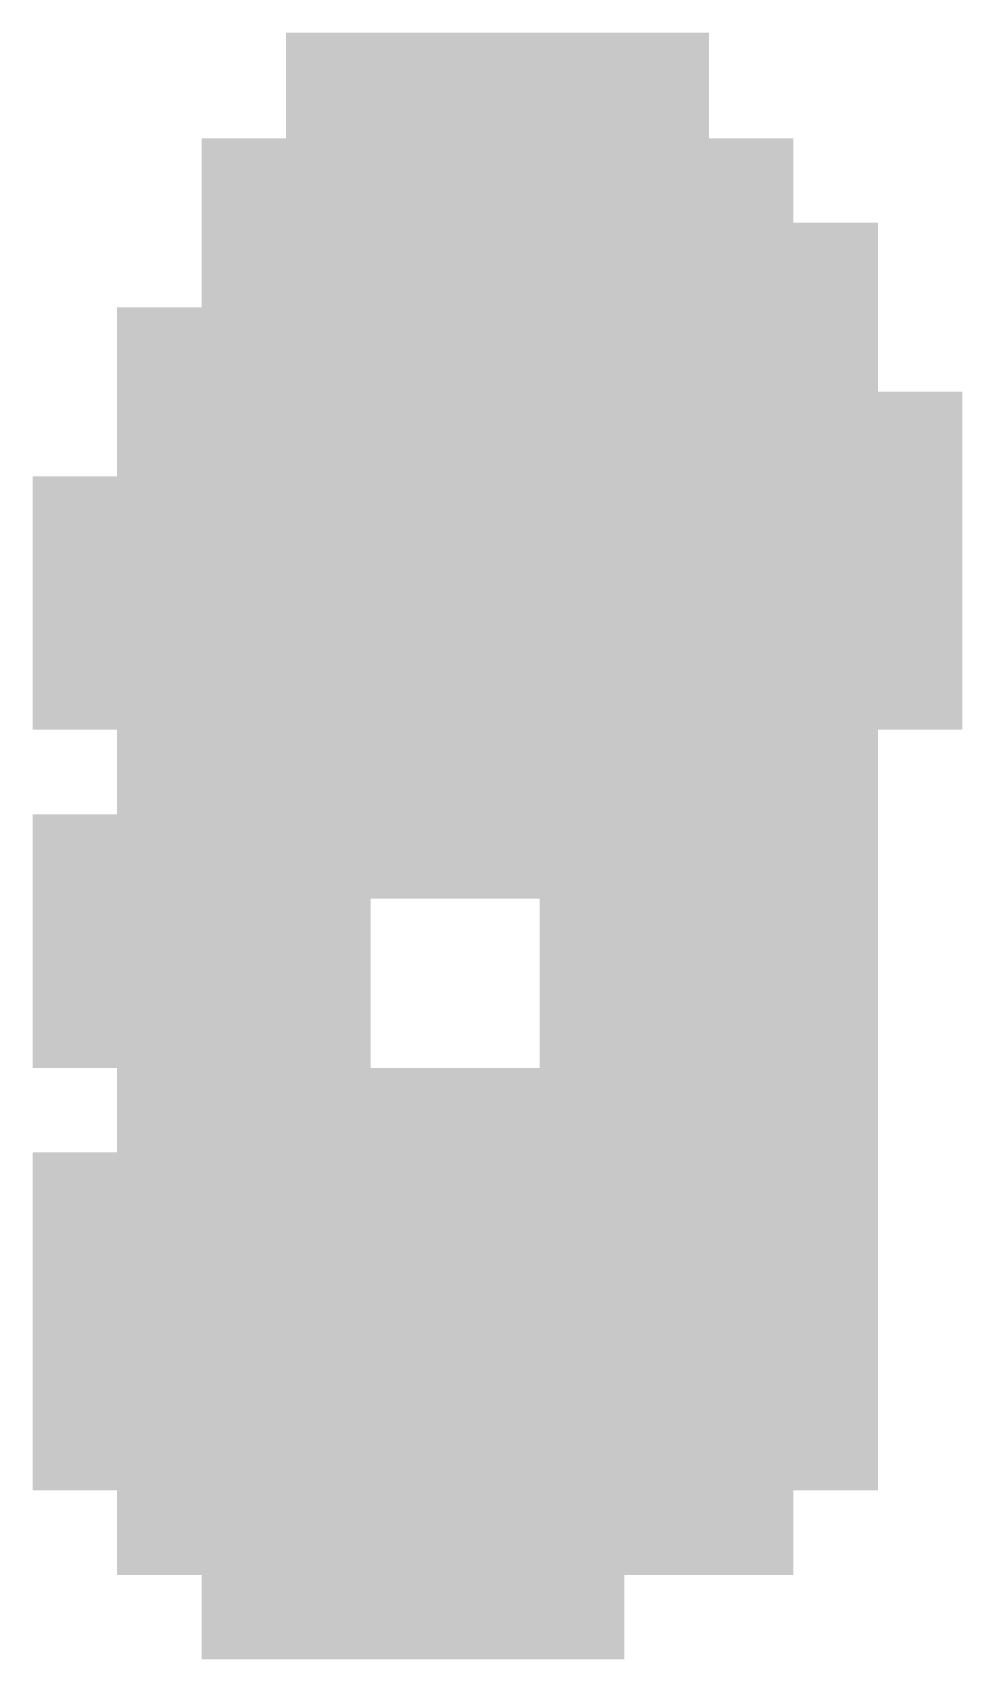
# Model space of a CAD drawing. Header units: metres. Extents: x -0.2 to 72.6, y -0.2 to 14.2.
# Drawn here: x 59.45 to 61.65, y 10.4 to 14.25 of the extents above; entities that cross this region are included whole.
import ezdxf

# ---------------------------------------------------------------- set-up
doc = ezdxf.new("R2010")
doc.units = ezdxf.units.M

msp = doc.modelspace()

# ---------------------------------------------------------------- hatches: boundary and pattern name
at = {"true_color": 0xff0000}
h = msp.add_hatch(color=7, dxfattribs=at)
h.dxf.hatch_style = 1
h.paths.add_polyline_path([(60.05, 14), (60.25, 14), (60.25, 14.25), (60.05, 14.25)])
h = msp.add_hatch(color=7, dxfattribs=at)
h.dxf.hatch_style = 1
h.paths.add_polyline_path([(60.25, 14), (60.45, 14), (60.45, 14.25), (60.25, 14.25)])
h = msp.add_hatch(color=7, dxfattribs=at)
h.dxf.hatch_style = 1
h.paths.add_polyline_path([(60.45, 14), (60.65, 14), (60.65, 14.25), (60.45, 14.25)])
h = msp.add_hatch(color=7, dxfattribs=at)
h.dxf.hatch_style = 1
h.paths.add_polyline_path([(60.65, 14), (60.85, 14), (60.85, 14.25), (60.65, 14.25)])
h = msp.add_hatch(color=7, dxfattribs=at)
h.dxf.hatch_style = 1
h.paths.add_polyline_path([(60.85, 14), (61.05, 14), (61.05, 14.25), (60.85, 14.25)])
h = msp.add_hatch(color=7, dxfattribs=at)
h.dxf.hatch_style = 1
h.paths.add_polyline_path([(59.85, 13.8), (60.05, 13.8), (60.05, 14), (59.85, 14)])
h = msp.add_hatch(color=7, dxfattribs=at)
h.dxf.hatch_style = 1
h.paths.add_polyline_path([(60.05, 13.8), (60.25, 13.8), (60.25, 14), (60.05, 14)])
h = msp.add_hatch(color=7, dxfattribs=at)
h.dxf.hatch_style = 1
h.paths.add_polyline_path([(60.25, 13.8), (60.45, 13.8), (60.45, 14), (60.25, 14)])
h = msp.add_hatch(color=7, dxfattribs=at)
h.dxf.hatch_style = 1
h.paths.add_polyline_path([(60.45, 13.8), (60.65, 13.8), (60.65, 14), (60.45, 14)])
h = msp.add_hatch(color=7, dxfattribs=at)
h.dxf.hatch_style = 1
h.paths.add_polyline_path([(60.65, 13.8), (60.85, 13.8), (60.85, 14), (60.65, 14)])
h = msp.add_hatch(color=7, dxfattribs=at)
h.dxf.hatch_style = 1
h.paths.add_polyline_path([(60.85, 13.8), (61.05, 13.8), (61.05, 14), (60.85, 14)])
h = msp.add_hatch(color=7, dxfattribs=at)
h.dxf.hatch_style = 1
h.paths.add_polyline_path([(61.05, 13.8), (61.25, 13.8), (61.25, 14), (61.05, 14)])
h = msp.add_hatch(color=7, dxfattribs=at)
h.dxf.hatch_style = 1
h.paths.add_polyline_path([(59.85, 13.6), (60.05, 13.6), (60.05, 13.8), (59.85, 13.8)])
h = msp.add_hatch(color=7, dxfattribs=at)
h.dxf.hatch_style = 1
h.paths.add_polyline_path([(60.05, 13.6), (60.25, 13.6), (60.25, 13.8), (60.05, 13.8)])
h = msp.add_hatch(color=7, dxfattribs=at)
h.dxf.hatch_style = 1
h.paths.add_polyline_path([(60.25, 13.6), (60.45, 13.6), (60.45, 13.8), (60.25, 13.8)])
h = msp.add_hatch(color=7, dxfattribs=at)
h.dxf.hatch_style = 1
h.paths.add_polyline_path([(60.45, 13.6), (60.65, 13.6), (60.65, 13.8), (60.45, 13.8)])
h = msp.add_hatch(color=7, dxfattribs=at)
h.dxf.hatch_style = 1
h.paths.add_polyline_path([(60.65, 13.6), (60.85, 13.6), (60.85, 13.8), (60.65, 13.8)])
h = msp.add_hatch(color=7, dxfattribs=at)
h.dxf.hatch_style = 1
h.paths.add_polyline_path([(60.85, 13.6), (61.05, 13.6), (61.05, 13.8), (60.85, 13.8)])
h = msp.add_hatch(color=7, dxfattribs=at)
h.dxf.hatch_style = 1
h.paths.add_polyline_path([(61.05, 13.6), (61.25, 13.6), (61.25, 13.8), (61.05, 13.8)])
h = msp.add_hatch(color=7, dxfattribs=at)
h.dxf.hatch_style = 1
h.paths.add_polyline_path([(61.25, 13.6), (61.45, 13.6), (61.45, 13.8), (61.25, 13.8)])
h = msp.add_hatch(color=7, dxfattribs=at)
h.dxf.hatch_style = 1
h.paths.add_polyline_path([(59.65, 13.4), (59.85, 13.4), (59.85, 13.6), (59.65, 13.6)])
h = msp.add_hatch(color=7, dxfattribs=at)
h.dxf.hatch_style = 1
h.paths.add_polyline_path([(59.85, 13.4), (60.05, 13.4), (60.05, 13.6), (59.85, 13.6)])
h = msp.add_hatch(color=7, dxfattribs=at)
h.dxf.hatch_style = 1
h.paths.add_polyline_path([(60.05, 13.4), (60.25, 13.4), (60.25, 13.6), (60.05, 13.6)])
h = msp.add_hatch(color=7, dxfattribs=at)
h.dxf.hatch_style = 1
h.paths.add_polyline_path([(60.25, 13.4), (60.45, 13.4), (60.45, 13.6), (60.25, 13.6)])
h = msp.add_hatch(color=7, dxfattribs=at)
h.dxf.hatch_style = 1
h.paths.add_polyline_path([(60.45, 13.4), (60.65, 13.4), (60.65, 13.6), (60.45, 13.6)])
h = msp.add_hatch(color=7, dxfattribs=at)
h.dxf.hatch_style = 1
h.paths.add_polyline_path([(60.65, 13.4), (60.85, 13.4), (60.85, 13.6), (60.65, 13.6)])
h = msp.add_hatch(color=7, dxfattribs=at)
h.dxf.hatch_style = 1
h.paths.add_polyline_path([(60.85, 13.4), (61.05, 13.4), (61.05, 13.6), (60.85, 13.6)])
h = msp.add_hatch(color=7, dxfattribs=at)
h.dxf.hatch_style = 1
h.paths.add_polyline_path([(61.05, 13.4), (61.25, 13.4), (61.25, 13.6), (61.05, 13.6)])
h = msp.add_hatch(color=7, dxfattribs=at)
h.dxf.hatch_style = 1
h.paths.add_polyline_path([(61.25, 13.4), (61.45, 13.4), (61.45, 13.6), (61.25, 13.6)])
h = msp.add_hatch(color=7, dxfattribs=at)
h.dxf.hatch_style = 1
h.paths.add_polyline_path([(59.65, 13.2), (59.85, 13.2), (59.85, 13.4), (59.65, 13.4)])
h = msp.add_hatch(color=7, dxfattribs=at)
h.dxf.hatch_style = 1
h.paths.add_polyline_path([(59.85, 13.2), (60.05, 13.2), (60.05, 13.4), (59.85, 13.4)])
h = msp.add_hatch(color=7, dxfattribs=at)
h.dxf.hatch_style = 1
h.paths.add_polyline_path([(60.05, 13.2), (60.25, 13.2), (60.25, 13.4), (60.05, 13.4)])
at = {"true_color": 0x00ff00}
h = msp.add_hatch(color=7, dxfattribs=at)
h.dxf.hatch_style = 1
h.paths.add_polyline_path([(60.25, 13.2), (60.45, 13.2), (60.45, 13.4), (60.25, 13.4)])
h = msp.add_hatch(color=7, dxfattribs=at)
h.dxf.hatch_style = 1
h.paths.add_polyline_path([(60.45, 13.2), (60.65, 13.2), (60.65, 13.4), (60.45, 13.4)])
h = msp.add_hatch(color=7, dxfattribs=at)
h.dxf.hatch_style = 1
h.paths.add_polyline_path([(60.65, 13.2), (60.85, 13.2), (60.85, 13.4), (60.65, 13.4)])
at = {"true_color": 0xff0000}
h = msp.add_hatch(color=7, dxfattribs=at)
h.dxf.hatch_style = 1
h.paths.add_polyline_path([(60.85, 13.2), (61.05, 13.2), (61.05, 13.4), (60.85, 13.4)])
h = msp.add_hatch(color=7, dxfattribs=at)
h.dxf.hatch_style = 1
h.paths.add_polyline_path([(61.05, 13.2), (61.25, 13.2), (61.25, 13.4), (61.05, 13.4)])
h = msp.add_hatch(color=7, dxfattribs=at)
h.dxf.hatch_style = 1
h.paths.add_polyline_path([(61.25, 13.2), (61.45, 13.2), (61.45, 13.4), (61.25, 13.4)])
h = msp.add_hatch(color=7, dxfattribs=at)
h.dxf.hatch_style = 1
h.paths.add_polyline_path([(61.45, 13.2), (61.65, 13.2), (61.65, 13.4), (61.45, 13.4)])
h = msp.add_hatch(color=7, dxfattribs=at)
h.dxf.hatch_style = 1
h.paths.add_polyline_path([(59.45, 13), (59.65, 13), (59.65, 13.2), (59.45, 13.2)])
h = msp.add_hatch(color=7, dxfattribs=at)
h.dxf.hatch_style = 1
h.paths.add_polyline_path([(59.65, 13), (59.85, 13), (59.85, 13.2), (59.65, 13.2)])
h = msp.add_hatch(color=7, dxfattribs=at)
h.dxf.hatch_style = 1
h.paths.add_polyline_path([(59.85, 13), (60.05, 13), (60.05, 13.2), (59.85, 13.2)])
at = {"true_color": 0x00ff00}
h = msp.add_hatch(color=7, dxfattribs=at)
h.dxf.hatch_style = 1
h.paths.add_polyline_path([(60.05, 13), (60.25, 13), (60.25, 13.2), (60.05, 13.2)])
h = msp.add_hatch(color=7, dxfattribs=at)
h.dxf.hatch_style = 1
h.paths.add_polyline_path([(60.25, 13), (60.45, 13), (60.45, 13.2), (60.25, 13.2)])
h = msp.add_hatch(color=7, dxfattribs=at)
h.dxf.hatch_style = 1
h.paths.add_polyline_path([(60.45, 13), (60.65, 13), (60.65, 13.2), (60.45, 13.2)])
h = msp.add_hatch(color=7, dxfattribs=at)
h.dxf.hatch_style = 1
h.paths.add_polyline_path([(60.65, 13), (60.85, 13), (60.85, 13.2), (60.65, 13.2)])
h = msp.add_hatch(color=7, dxfattribs=at)
h.dxf.hatch_style = 1
h.paths.add_polyline_path([(60.85, 13), (61.05, 13), (61.05, 13.2), (60.85, 13.2)])
at = {"true_color": 0xff0000}
h = msp.add_hatch(color=7, dxfattribs=at)
h.dxf.hatch_style = 1
h.paths.add_polyline_path([(61.05, 13), (61.25, 13), (61.25, 13.2), (61.05, 13.2)])
h = msp.add_hatch(color=7, dxfattribs=at)
h.dxf.hatch_style = 1
h.paths.add_polyline_path([(61.25, 13), (61.45, 13), (61.45, 13.2), (61.25, 13.2)])
h = msp.add_hatch(color=7, dxfattribs=at)
h.dxf.hatch_style = 1
h.paths.add_polyline_path([(61.45, 13), (61.65, 13), (61.65, 13.2), (61.45, 13.2)])
h = msp.add_hatch(color=7, dxfattribs=at)
h.dxf.hatch_style = 1
h.paths.add_polyline_path([(59.45, 12.8), (59.65, 12.8), (59.65, 13), (59.45, 13)])
h = msp.add_hatch(color=7, dxfattribs=at)
h.dxf.hatch_style = 1
h.paths.add_polyline_path([(59.65, 12.8), (59.85, 12.8), (59.85, 13), (59.65, 13)])
at = {"true_color": 0x00ff00}
h = msp.add_hatch(color=7, dxfattribs=at)
h.dxf.hatch_style = 1
h.paths.add_polyline_path([(59.85, 12.8), (60.05, 12.8), (60.05, 13), (59.85, 13)])
h = msp.add_hatch(color=7, dxfattribs=at)
h.dxf.hatch_style = 1
h.paths.add_polyline_path([(60.05, 12.8), (60.25, 12.8), (60.25, 13), (60.05, 13)])
h = msp.add_hatch(color=7, dxfattribs=at)
h.dxf.hatch_style = 1
h.paths.add_polyline_path([(60.25, 12.8), (60.45, 12.8), (60.45, 13), (60.25, 13)])
h = msp.add_hatch(color=7, dxfattribs=at)
h.dxf.hatch_style = 1
h.paths.add_polyline_path([(60.45, 12.8), (60.65, 12.8), (60.65, 13), (60.45, 13)])
h = msp.add_hatch(color=7, dxfattribs=at)
h.dxf.hatch_style = 1
h.paths.add_polyline_path([(60.65, 12.8), (60.85, 12.8), (60.85, 13), (60.65, 13)])
h = msp.add_hatch(color=7, dxfattribs=at)
h.dxf.hatch_style = 1
h.paths.add_polyline_path([(60.85, 12.8), (61.05, 12.8), (61.05, 13), (60.85, 13)])
h = msp.add_hatch(color=7, dxfattribs=at)
h.dxf.hatch_style = 1
h.paths.add_polyline_path([(61.05, 12.8), (61.25, 12.8), (61.25, 13), (61.05, 13)])
at = {"true_color": 0xff0000}
h = msp.add_hatch(color=7, dxfattribs=at)
h.dxf.hatch_style = 1
h.paths.add_polyline_path([(61.25, 12.8), (61.45, 12.8), (61.45, 13), (61.25, 13)])
h = msp.add_hatch(color=7, dxfattribs=at)
h.dxf.hatch_style = 1
h.paths.add_polyline_path([(61.45, 12.8), (61.65, 12.8), (61.65, 13), (61.45, 13)])
h = msp.add_hatch(color=7, dxfattribs=at)
h.dxf.hatch_style = 1
h.paths.add_polyline_path([(59.45, 12.6), (59.65, 12.6), (59.65, 12.8), (59.45, 12.8)])
h = msp.add_hatch(color=7, dxfattribs=at)
h.dxf.hatch_style = 1
h.paths.add_polyline_path([(59.65, 12.6), (59.85, 12.6), (59.85, 12.8), (59.65, 12.8)])
at = {"true_color": 0x00ff00}
h = msp.add_hatch(color=7, dxfattribs=at)
h.dxf.hatch_style = 1
h.paths.add_polyline_path([(59.85, 12.6), (60.05, 12.6), (60.05, 12.8), (59.85, 12.8)])
at = {"true_color": 0x0000ff}
h = msp.add_hatch(color=7, dxfattribs=at)
h.dxf.hatch_style = 1
h.paths.add_polyline_path([(60.05, 12.6), (60.25, 12.6), (60.25, 12.8), (60.05, 12.8)])
at = {"true_color": 0x00ff00}
h = msp.add_hatch(color=7, dxfattribs=at)
h.dxf.hatch_style = 1
h.paths.add_polyline_path([(60.25, 12.6), (60.45, 12.6), (60.45, 12.8), (60.25, 12.8)])
h = msp.add_hatch(color=7, dxfattribs=at)
h.dxf.hatch_style = 1
h.paths.add_polyline_path([(60.45, 12.6), (60.65, 12.6), (60.65, 12.8), (60.45, 12.8)])
at = {"true_color": 0xffff00}
h = msp.add_hatch(color=7, dxfattribs=at)
h.dxf.hatch_style = 1
h.paths.add_polyline_path([(60.65, 12.6), (60.85, 12.6), (60.85, 12.8), (60.65, 12.8)])
h = msp.add_hatch(color=7, dxfattribs=at)
h.dxf.hatch_style = 1
h.paths.add_polyline_path([(60.85, 12.6), (61.05, 12.6), (61.05, 12.8), (60.85, 12.8)])
at = {"true_color": 0x00ff00}
h = msp.add_hatch(color=7, dxfattribs=at)
h.dxf.hatch_style = 1
h.paths.add_polyline_path([(61.05, 12.6), (61.25, 12.6), (61.25, 12.8), (61.05, 12.8)])
at = {"true_color": 0xff0000}
h = msp.add_hatch(color=7, dxfattribs=at)
h.dxf.hatch_style = 1
h.paths.add_polyline_path([(61.25, 12.6), (61.45, 12.6), (61.45, 12.8), (61.25, 12.8)])
h = msp.add_hatch(color=7, dxfattribs=at)
h.dxf.hatch_style = 1
h.paths.add_polyline_path([(61.45, 12.6), (61.65, 12.6), (61.65, 12.8), (61.45, 12.8)])
h = msp.add_hatch(color=7, dxfattribs=at)
h.dxf.hatch_style = 1
h.paths.add_polyline_path([(59.65, 12.4), (59.85, 12.4), (59.85, 12.6), (59.65, 12.6)])
at = {"true_color": 0xffff00}
h = msp.add_hatch(color=7, dxfattribs=at)
h.dxf.hatch_style = 1
h.paths.add_polyline_path([(59.85, 12.4), (60.05, 12.4), (60.05, 12.6), (59.85, 12.6)])
h = msp.add_hatch(color=7, dxfattribs=at)
h.dxf.hatch_style = 1
h.paths.add_polyline_path([(60.05, 12.4), (60.25, 12.4), (60.25, 12.6), (60.05, 12.6)])
at = {"true_color": 0xff0000}
h = msp.add_hatch(color=7, dxfattribs=at)
h.dxf.hatch_style = 1
h.paths.add_polyline_path([(60.25, 12.4), (60.45, 12.4), (60.45, 12.6), (60.25, 12.6)])
at = {"true_color": 0x00ff00}
h = msp.add_hatch(color=7, dxfattribs=at)
h.dxf.hatch_style = 1
h.paths.add_polyline_path([(60.45, 12.4), (60.65, 12.4), (60.65, 12.6), (60.45, 12.6)])
at = {"true_color": 0xffff00}
h = msp.add_hatch(color=7, dxfattribs=at)
h.dxf.hatch_style = 1
h.paths.add_polyline_path([(60.65, 12.4), (60.85, 12.4), (60.85, 12.6), (60.65, 12.6)])
h = msp.add_hatch(color=7, dxfattribs=at)
h.dxf.hatch_style = 1
h.paths.add_polyline_path([(60.85, 12.4), (61.05, 12.4), (61.05, 12.6), (60.85, 12.6)])
at = {"true_color": 0x00ff00}
h = msp.add_hatch(color=7, dxfattribs=at)
h.dxf.hatch_style = 1
h.paths.add_polyline_path([(61.05, 12.4), (61.25, 12.4), (61.25, 12.6), (61.05, 12.6)])
at = {"true_color": 0xff0000}
h = msp.add_hatch(color=7, dxfattribs=at)
h.dxf.hatch_style = 1
h.paths.add_polyline_path([(61.25, 12.4), (61.45, 12.4), (61.45, 12.6), (61.25, 12.6)])
h = msp.add_hatch(color=7, dxfattribs=at)
h.dxf.hatch_style = 1
h.paths.add_polyline_path([(59.45, 12.2), (59.65, 12.2), (59.65, 12.4), (59.45, 12.4)])
h = msp.add_hatch(color=7, dxfattribs=at)
h.dxf.hatch_style = 1
h.paths.add_polyline_path([(59.65, 12.2), (59.85, 12.2), (59.85, 12.4), (59.65, 12.4)])
at = {"true_color": 0x0000ff}
h = msp.add_hatch(color=7, dxfattribs=at)
h.dxf.hatch_style = 1
h.paths.add_polyline_path([(59.85, 12.2), (60.05, 12.2), (60.05, 12.4), (59.85, 12.4)])
at = {"true_color": 0xffff00}
h = msp.add_hatch(color=7, dxfattribs=at)
h.dxf.hatch_style = 1
h.paths.add_polyline_path([(60.05, 12.2), (60.25, 12.2), (60.25, 12.4), (60.05, 12.4)])
at = {"true_color": 0x00ff00}
h = msp.add_hatch(color=7, dxfattribs=at)
h.dxf.hatch_style = 1
h.paths.add_polyline_path([(60.25, 12.2), (60.45, 12.2), (60.45, 12.4), (60.25, 12.4)])
h = msp.add_hatch(color=7, dxfattribs=at)
h.dxf.hatch_style = 1
h.paths.add_polyline_path([(60.45, 12.2), (60.65, 12.2), (60.65, 12.4), (60.45, 12.4)])
at = {"true_color": 0xffff00}
h = msp.add_hatch(color=7, dxfattribs=at)
h.dxf.hatch_style = 1
h.paths.add_polyline_path([(60.65, 12.2), (60.85, 12.2), (60.85, 12.4), (60.65, 12.4)])
h = msp.add_hatch(color=7, dxfattribs=at)
h.dxf.hatch_style = 1
h.paths.add_polyline_path([(60.85, 12.2), (61.05, 12.2), (61.05, 12.4), (60.85, 12.4)])
at = {"true_color": 0x00ff00}
h = msp.add_hatch(color=7, dxfattribs=at)
h.dxf.hatch_style = 1
h.paths.add_polyline_path([(61.05, 12.2), (61.25, 12.2), (61.25, 12.4), (61.05, 12.4)])
at = {"true_color": 0xff0000}
h = msp.add_hatch(color=7, dxfattribs=at)
h.dxf.hatch_style = 1
h.paths.add_polyline_path([(61.25, 12.2), (61.45, 12.2), (61.45, 12.4), (61.25, 12.4)])
h = msp.add_hatch(color=7, dxfattribs=at)
h.dxf.hatch_style = 1
h.paths.add_polyline_path([(59.45, 12), (59.65, 12), (59.65, 12.2), (59.45, 12.2)])
h = msp.add_hatch(color=7, dxfattribs=at)
h.dxf.hatch_style = 1
h.paths.add_polyline_path([(59.65, 12), (59.85, 12), (59.85, 12.2), (59.65, 12.2)])
h = msp.add_hatch(color=7, dxfattribs=at)
h.dxf.hatch_style = 1
h.paths.add_polyline_path([(59.85, 12), (60.05, 12), (60.05, 12.2), (59.85, 12.2)])
h = msp.add_hatch(color=7, dxfattribs=at)
h.dxf.hatch_style = 1
h.paths.add_polyline_path([(60.05, 12), (60.25, 12), (60.25, 12.2), (60.05, 12.2)])
h = msp.add_hatch(color=7, dxfattribs=at)
h.dxf.hatch_style = 1
h.paths.add_polyline_path([(60.65, 12), (60.85, 12), (60.85, 12.2), (60.65, 12.2)])
at = {"true_color": 0x00ff00}
h = msp.add_hatch(color=7, dxfattribs=at)
h.dxf.hatch_style = 1
h.paths.add_polyline_path([(60.85, 12), (61.05, 12), (61.05, 12.2), (60.85, 12.2)])
h = msp.add_hatch(color=7, dxfattribs=at)
h.dxf.hatch_style = 1
h.paths.add_polyline_path([(61.05, 12), (61.25, 12), (61.25, 12.2), (61.05, 12.2)])
at = {"true_color": 0xff0000}
h = msp.add_hatch(color=7, dxfattribs=at)
h.dxf.hatch_style = 1
h.paths.add_polyline_path([(61.25, 12), (61.45, 12), (61.45, 12.2), (61.25, 12.2)])
h = msp.add_hatch(color=7, dxfattribs=at)
h.dxf.hatch_style = 1
h.paths.add_polyline_path([(59.45, 11.8), (59.65, 11.8), (59.65, 12), (59.45, 12)])
h = msp.add_hatch(color=7, dxfattribs=at)
h.dxf.hatch_style = 1
h.paths.add_polyline_path([(59.65, 11.8), (59.85, 11.8), (59.85, 12), (59.65, 12)])
h = msp.add_hatch(color=7, dxfattribs=at)
h.dxf.hatch_style = 1
h.paths.add_polyline_path([(59.85, 11.8), (60.05, 11.8), (60.05, 12), (59.85, 12)])
h = msp.add_hatch(color=7, dxfattribs=at)
h.dxf.hatch_style = 1
h.paths.add_polyline_path([(60.05, 11.8), (60.25, 11.8), (60.25, 12), (60.05, 12)])
h = msp.add_hatch(color=7, dxfattribs=at)
h.dxf.hatch_style = 1
h.paths.add_polyline_path([(60.65, 11.8), (60.85, 11.8), (60.85, 12), (60.65, 12)])
at = {"true_color": 0x00ff00}
h = msp.add_hatch(color=7, dxfattribs=at)
h.dxf.hatch_style = 1
h.paths.add_polyline_path([(60.85, 11.8), (61.05, 11.8), (61.05, 12), (60.85, 12)])
h = msp.add_hatch(color=7, dxfattribs=at)
h.dxf.hatch_style = 1
h.paths.add_polyline_path([(61.05, 11.8), (61.25, 11.8), (61.25, 12), (61.05, 12)])
at = {"true_color": 0xff0000}
h = msp.add_hatch(color=7, dxfattribs=at)
h.dxf.hatch_style = 1
h.paths.add_polyline_path([(61.25, 11.8), (61.45, 11.8), (61.45, 12), (61.25, 12)])
h = msp.add_hatch(color=7, dxfattribs=at)
h.dxf.hatch_style = 1
h.paths.add_polyline_path([(59.65, 11.6), (59.85, 11.6), (59.85, 11.8), (59.65, 11.8)])
at = {"true_color": 0x00ff00}
h = msp.add_hatch(color=7, dxfattribs=at)
h.dxf.hatch_style = 1
h.paths.add_polyline_path([(59.85, 11.6), (60.05, 11.6), (60.05, 11.8), (59.85, 11.8)])
at = {"true_color": 0xffff00}
h = msp.add_hatch(color=7, dxfattribs=at)
h.dxf.hatch_style = 1
h.paths.add_polyline_path([(60.05, 11.6), (60.25, 11.6), (60.25, 11.8), (60.05, 11.8)])
at = {"true_color": 0x00ff00}
h = msp.add_hatch(color=7, dxfattribs=at)
h.dxf.hatch_style = 1
h.paths.add_polyline_path([(60.25, 11.6), (60.45, 11.6), (60.45, 11.8), (60.25, 11.8)])
h = msp.add_hatch(color=7, dxfattribs=at)
h.dxf.hatch_style = 1
h.paths.add_polyline_path([(60.45, 11.6), (60.65, 11.6), (60.65, 11.8), (60.45, 11.8)])
at = {"true_color": 0xffff00}
h = msp.add_hatch(color=7, dxfattribs=at)
h.dxf.hatch_style = 1
h.paths.add_polyline_path([(60.65, 11.6), (60.85, 11.6), (60.85, 11.8), (60.65, 11.8)])
h = msp.add_hatch(color=7, dxfattribs=at)
h.dxf.hatch_style = 1
h.paths.add_polyline_path([(60.85, 11.6), (61.05, 11.6), (61.05, 11.8), (60.85, 11.8)])
at = {"true_color": 0x00ff00}
h = msp.add_hatch(color=7, dxfattribs=at)
h.dxf.hatch_style = 1
h.paths.add_polyline_path([(61.05, 11.6), (61.25, 11.6), (61.25, 11.8), (61.05, 11.8)])
at = {"true_color": 0xff0000}
h = msp.add_hatch(color=7, dxfattribs=at)
h.dxf.hatch_style = 1
h.paths.add_polyline_path([(61.25, 11.6), (61.45, 11.6), (61.45, 11.8), (61.25, 11.8)])
h = msp.add_hatch(color=7, dxfattribs=at)
h.dxf.hatch_style = 1
h.paths.add_polyline_path([(59.45, 11.4), (59.65, 11.4), (59.65, 11.6), (59.45, 11.6)])
h = msp.add_hatch(color=7, dxfattribs=at)
h.dxf.hatch_style = 1
h.paths.add_polyline_path([(59.65, 11.4), (59.85, 11.4), (59.85, 11.6), (59.65, 11.6)])
at = {"true_color": 0xffff00}
h = msp.add_hatch(color=7, dxfattribs=at)
h.dxf.hatch_style = 1
h.paths.add_polyline_path([(59.85, 11.4), (60.05, 11.4), (60.05, 11.6), (59.85, 11.6)])
at = {"true_color": 0x0000ff}
h = msp.add_hatch(color=7, dxfattribs=at)
h.dxf.hatch_style = 1
h.paths.add_polyline_path([(60.05, 11.4), (60.25, 11.4), (60.25, 11.6), (60.05, 11.6)])
at = {"true_color": 0xff0000}
h = msp.add_hatch(color=7, dxfattribs=at)
h.dxf.hatch_style = 1
h.paths.add_polyline_path([(60.25, 11.4), (60.45, 11.4), (60.45, 11.6), (60.25, 11.6)])
h = msp.add_hatch(color=7, dxfattribs=at)
h.dxf.hatch_style = 1
h.paths.add_polyline_path([(60.45, 11.4), (60.65, 11.4), (60.65, 11.6), (60.45, 11.6)])
at = {"true_color": 0xffff00}
h = msp.add_hatch(color=7, dxfattribs=at)
h.dxf.hatch_style = 1
h.paths.add_polyline_path([(60.65, 11.4), (60.85, 11.4), (60.85, 11.6), (60.65, 11.6)])
h = msp.add_hatch(color=7, dxfattribs=at)
h.dxf.hatch_style = 1
h.paths.add_polyline_path([(60.85, 11.4), (61.05, 11.4), (61.05, 11.6), (60.85, 11.6)])
at = {"true_color": 0x00ff00}
h = msp.add_hatch(color=7, dxfattribs=at)
h.dxf.hatch_style = 1
h.paths.add_polyline_path([(61.05, 11.4), (61.25, 11.4), (61.25, 11.6), (61.05, 11.6)])
at = {"true_color": 0xff0000}
h = msp.add_hatch(color=7, dxfattribs=at)
h.dxf.hatch_style = 1
h.paths.add_polyline_path([(61.25, 11.4), (61.45, 11.4), (61.45, 11.6), (61.25, 11.6)])
h = msp.add_hatch(color=7, dxfattribs=at)
h.dxf.hatch_style = 1
h.paths.add_polyline_path([(59.45, 11.2), (59.65, 11.2), (59.65, 11.4), (59.45, 11.4)])
h = msp.add_hatch(color=7, dxfattribs=at)
h.dxf.hatch_style = 1
h.paths.add_polyline_path([(59.65, 11.2), (59.85, 11.2), (59.85, 11.4), (59.65, 11.4)])
at = {"true_color": 0x00ff00}
h = msp.add_hatch(color=7, dxfattribs=at)
h.dxf.hatch_style = 1
h.paths.add_polyline_path([(59.85, 11.2), (60.05, 11.2), (60.05, 11.4), (59.85, 11.4)])
h = msp.add_hatch(color=7, dxfattribs=at)
h.dxf.hatch_style = 1
h.paths.add_polyline_path([(60.05, 11.2), (60.25, 11.2), (60.25, 11.4), (60.05, 11.4)])
at = {"true_color": 0xff0000}
h = msp.add_hatch(color=7, dxfattribs=at)
h.dxf.hatch_style = 1
h.paths.add_polyline_path([(60.25, 11.2), (60.45, 11.2), (60.45, 11.4), (60.25, 11.4)])
at = {"true_color": 0x00ff00}
h = msp.add_hatch(color=7, dxfattribs=at)
h.dxf.hatch_style = 1
h.paths.add_polyline_path([(60.45, 11.2), (60.65, 11.2), (60.65, 11.4), (60.45, 11.4)])
at = {"true_color": 0x0000ff}
h = msp.add_hatch(color=7, dxfattribs=at)
h.dxf.hatch_style = 1
h.paths.add_polyline_path([(60.65, 11.2), (60.85, 11.2), (60.85, 11.4), (60.65, 11.4)])
h = msp.add_hatch(color=7, dxfattribs=at)
h.dxf.hatch_style = 1
h.paths.add_polyline_path([(60.85, 11.2), (61.05, 11.2), (61.05, 11.4), (60.85, 11.4)])
at = {"true_color": 0x00ff00}
h = msp.add_hatch(color=7, dxfattribs=at)
h.dxf.hatch_style = 1
h.paths.add_polyline_path([(61.05, 11.2), (61.25, 11.2), (61.25, 11.4), (61.05, 11.4)])
at = {"true_color": 0xff0000}
h = msp.add_hatch(color=7, dxfattribs=at)
h.dxf.hatch_style = 1
h.paths.add_polyline_path([(61.25, 11.2), (61.45, 11.2), (61.45, 11.4), (61.25, 11.4)])
h = msp.add_hatch(color=7, dxfattribs=at)
h.dxf.hatch_style = 1
h.paths.add_polyline_path([(59.45, 11), (59.65, 11), (59.65, 11.2), (59.45, 11.2)])
h = msp.add_hatch(color=7, dxfattribs=at)
h.dxf.hatch_style = 1
h.paths.add_polyline_path([(59.65, 11), (59.85, 11), (59.85, 11.2), (59.65, 11.2)])
h = msp.add_hatch(color=7, dxfattribs=at)
h.dxf.hatch_style = 1
h.paths.add_polyline_path([(59.85, 11), (60.05, 11), (60.05, 11.2), (59.85, 11.2)])
h = msp.add_hatch(color=7, dxfattribs=at)
h.dxf.hatch_style = 1
h.paths.add_polyline_path([(60.05, 11), (60.25, 11), (60.25, 11.2), (60.05, 11.2)])
h = msp.add_hatch(color=7, dxfattribs=at)
h.dxf.hatch_style = 1
h.paths.add_polyline_path([(60.25, 11), (60.45, 11), (60.45, 11.2), (60.25, 11.2)])
at = {"true_color": 0x00ff00}
h = msp.add_hatch(color=7, dxfattribs=at)
h.dxf.hatch_style = 1
h.paths.add_polyline_path([(60.45, 11), (60.65, 11), (60.65, 11.2), (60.45, 11.2)])
h = msp.add_hatch(color=7, dxfattribs=at)
h.dxf.hatch_style = 1
h.paths.add_polyline_path([(60.65, 11), (60.85, 11), (60.85, 11.2), (60.65, 11.2)])
h = msp.add_hatch(color=7, dxfattribs=at)
h.dxf.hatch_style = 1
h.paths.add_polyline_path([(60.85, 11), (61.05, 11), (61.05, 11.2), (60.85, 11.2)])
at = {"true_color": 0xff0000}
h = msp.add_hatch(color=7, dxfattribs=at)
h.dxf.hatch_style = 1
h.paths.add_polyline_path([(61.05, 11), (61.25, 11), (61.25, 11.2), (61.05, 11.2)])
h = msp.add_hatch(color=7, dxfattribs=at)
h.dxf.hatch_style = 1
h.paths.add_polyline_path([(61.25, 11), (61.45, 11), (61.45, 11.2), (61.25, 11.2)])
h = msp.add_hatch(color=7, dxfattribs=at)
h.dxf.hatch_style = 1
h.paths.add_polyline_path([(59.45, 10.8), (59.65, 10.8), (59.65, 11), (59.45, 11)])
h = msp.add_hatch(color=7, dxfattribs=at)
h.dxf.hatch_style = 1
h.paths.add_polyline_path([(59.65, 10.8), (59.85, 10.8), (59.85, 11), (59.65, 11)])
h = msp.add_hatch(color=7, dxfattribs=at)
h.dxf.hatch_style = 1
h.paths.add_polyline_path([(59.85, 10.8), (60.05, 10.8), (60.05, 11), (59.85, 11)])
h = msp.add_hatch(color=7, dxfattribs=at)
h.dxf.hatch_style = 1
h.paths.add_polyline_path([(60.05, 10.8), (60.25, 10.8), (60.25, 11), (60.05, 11)])
h = msp.add_hatch(color=7, dxfattribs=at)
h.dxf.hatch_style = 1
h.paths.add_polyline_path([(60.25, 10.8), (60.45, 10.8), (60.45, 11), (60.25, 11)])
h = msp.add_hatch(color=7, dxfattribs=at)
h.dxf.hatch_style = 1
h.paths.add_polyline_path([(60.45, 10.8), (60.65, 10.8), (60.65, 11), (60.45, 11)])
h = msp.add_hatch(color=7, dxfattribs=at)
h.dxf.hatch_style = 1
h.paths.add_polyline_path([(60.65, 10.8), (60.85, 10.8), (60.85, 11), (60.65, 11)])
h = msp.add_hatch(color=7, dxfattribs=at)
h.dxf.hatch_style = 1
h.paths.add_polyline_path([(60.85, 10.8), (61.05, 10.8), (61.05, 11), (60.85, 11)])
h = msp.add_hatch(color=7, dxfattribs=at)
h.dxf.hatch_style = 1
h.paths.add_polyline_path([(61.05, 10.8), (61.25, 10.8), (61.25, 11), (61.05, 11)])
h = msp.add_hatch(color=7, dxfattribs=at)
h.dxf.hatch_style = 1
h.paths.add_polyline_path([(61.25, 10.8), (61.45, 10.8), (61.45, 11), (61.25, 11)])
h = msp.add_hatch(color=7, dxfattribs=at)
h.dxf.hatch_style = 1
h.paths.add_polyline_path([(59.65, 10.6), (59.85, 10.6), (59.85, 10.8), (59.65, 10.8)])
h = msp.add_hatch(color=7, dxfattribs=at)
h.dxf.hatch_style = 1
h.paths.add_polyline_path([(59.85, 10.6), (60.05, 10.6), (60.05, 10.8), (59.85, 10.8)])
h = msp.add_hatch(color=7, dxfattribs=at)
h.dxf.hatch_style = 1
h.paths.add_polyline_path([(60.05, 10.6), (60.25, 10.6), (60.25, 10.8), (60.05, 10.8)])
h = msp.add_hatch(color=7, dxfattribs=at)
h.dxf.hatch_style = 1
h.paths.add_polyline_path([(60.25, 10.6), (60.45, 10.6), (60.45, 10.8), (60.25, 10.8)])
h = msp.add_hatch(color=7, dxfattribs=at)
h.dxf.hatch_style = 1
h.paths.add_polyline_path([(60.45, 10.6), (60.65, 10.6), (60.65, 10.8), (60.45, 10.8)])
h = msp.add_hatch(color=7, dxfattribs=at)
h.dxf.hatch_style = 1
h.paths.add_polyline_path([(60.65, 10.6), (60.85, 10.6), (60.85, 10.8), (60.65, 10.8)])
h = msp.add_hatch(color=7, dxfattribs=at)
h.dxf.hatch_style = 1
h.paths.add_polyline_path([(60.85, 10.6), (61.05, 10.6), (61.05, 10.8), (60.85, 10.8)])
h = msp.add_hatch(color=7, dxfattribs=at)
h.dxf.hatch_style = 1
h.paths.add_polyline_path([(61.05, 10.6), (61.25, 10.6), (61.25, 10.8), (61.05, 10.8)])
h = msp.add_hatch(color=7, dxfattribs=at)
h.dxf.hatch_style = 1
h.paths.add_polyline_path([(59.85, 10.4), (60.05, 10.4), (60.05, 10.6), (59.85, 10.6)])
h = msp.add_hatch(color=7, dxfattribs=at)
h.dxf.hatch_style = 1
h.paths.add_polyline_path([(60.05, 10.4), (60.25, 10.4), (60.25, 10.6), (60.05, 10.6)])
h = msp.add_hatch(color=7, dxfattribs=at)
h.dxf.hatch_style = 1
h.paths.add_polyline_path([(60.25, 10.4), (60.45, 10.4), (60.45, 10.6), (60.25, 10.6)])
h = msp.add_hatch(color=7, dxfattribs=at)
h.dxf.hatch_style = 1
h.paths.add_polyline_path([(60.45, 10.4), (60.65, 10.4), (60.65, 10.6), (60.45, 10.6)])
h = msp.add_hatch(color=7, dxfattribs=at)
h.dxf.hatch_style = 1
h.paths.add_polyline_path([(60.65, 10.4), (60.85, 10.4), (60.85, 10.6), (60.65, 10.6)])

doc.saveas('drawing.dxf')
